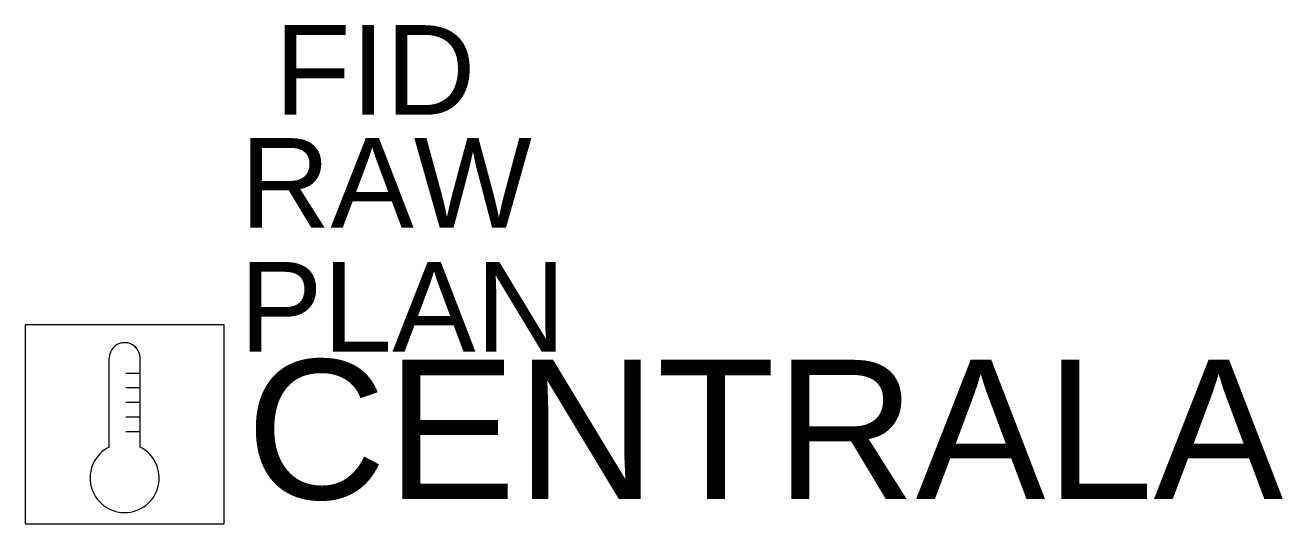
# Model space of a CAD drawing. Header units: millimetres. Extents: x -200 to 2330, y -200 to 802.
import ezdxf
from ezdxf.enums import TextEntityAlignment as Align

# ---------------------------------------------------------------- set-up
doc = ezdxf.new("R2010")
doc.units = ezdxf.units.MM
doc.styles.add('opis_czujki', font='arial.ttf')
doc.styles.add('opis_czujki_2', font='arial.ttf')

msp = doc.modelspace()

# ---------------------------------------------------------------- linework, layer by layer
for p, q in [((-30.7, -46.2), (-30.7, 132.7)), ((31.4, -46.2), (31.4, 132.7)), ((31.4, 102.1), (3.1, 102.1)), ((31.4, 72.7), (3.1, 72.7)), ((31.4, 43.2), (3.1, 43.2)), ((31.4, 13.8), (3.1, 13.8)), ((31.4, -15.7), (3.1, -15.7))]:
    msp.add_line(p, q)
msp.add_lwpolyline([(-199.6, -200.5), (200.4, -200.5), (200.4, 199.5), (-199.6, 199.5)], close=True)
msp.add_lwpolyline([(-199.6, -200.5), (200.4, -200.5), (200.4, 199.5), (-199.6, 199.5)], close=True)
for centre, radius, start, end in [((0.4, 132.7), 31.1, 0, 180), ((0.4, -108.3), 69.5, 116.5786, 63.4214)]:
    msp.add_arc(centre, radius, start, end)

# ---------------------------------------------------------------- texts
at = {"style": 'opis_czujki_2', "flags": 9}
msp.add_attdef('FID', text='XX', height=180, dxfattribs=at).set_placement((504, 712.3), align=Align.MIDDLE_CENTER)
for tag, p, height, style, flags in [('RAW', (232.8, 395.1), 180, 'opis_czujki_2', 9), ('PLAN', (231.2, 145.9), 180, 'opis_czujki_2', 9), ('CENTRALA', (244.5, -150.7), 280, 'opis_czujki', 8)]:
    msp.add_attdef(tag, p, 'xx', height=height, dxfattribs=dict(style=style, flags=flags))

doc.saveas('drawing.dxf')
